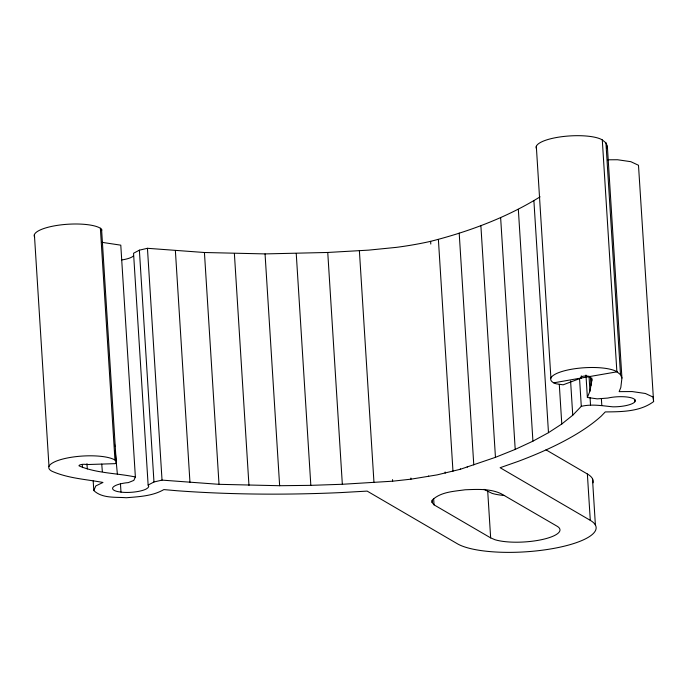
<?xml version="1.0" encoding="UTF-8"?>
<svg xmlns="http://www.w3.org/2000/svg" width="688" height="688" viewBox="0 0 688 688"><rect width="100%" height="100%" fill="white"/><g stroke="black" fill="none" stroke-linecap="round" stroke-linejoin="round"><path stroke-width="1.03" d="M607.108 148.324L607.358 146.234L605.93 142.88L602.292 139.913A34.417 9.426 -3.6 0 0 561.236 136.774A34.417 9.426 -3.6 0 0 536.545 148.789M607.358 146.234L621.935 378.047L620.817 387.464L619.14 391.635L632.126 391.558L645.413 393.493L653.075 397.079L653.6 401.594C639.978 411.811 621.608 411.768 605.268 411.923L601.243 416.102A425.158 116.478 -3.6 0 1 518.081 461.416L500.116 467.711L590.295 520.352A72.455 19.849 -3.6 0 1 552.292 548.671A72.455 19.849 -3.6 0 1 457.331 543.744L367.16 491.103L340.938 492.582A425.158 116.478 -3.6 0 1 177.005 490.742L163.856 489.589C152.538 496.16 139.028 496.65 126.308 497.742C115.438 496.874 102.4 498.654 93.8 490.553L93.19 480.938M432.055 502.429L432.511 499.815C441.137 491.782 454.037 491.395 465.122 489.779C477.111 489.34 490.002 488.454 501.131 493.709L557.332 526.363A36.223 9.924 -3.6 0 1 541.645 539.659A36.223 9.924 -3.6 0 1 494.947 539.71L490.656 537.878L434.051 504.854L432.055 502.429L431.918 500.322M101.876 242.331L120.787 245.169L135.373 476.982L133.825 480.396L128.329 482.615L125.99 482.838A18.112 4.962 -3.6 0 0 117.88 491.628L121.621 492.195A18.112 4.962 -3.6 0 0 146.32 488.944L148.126 487.637L148.746 486.313L148.135 485.066L153.966 481.978L162.033 480.112L219.016 484.326L279.638 485.719L310.83 485.35L342.34 484.275L392.624 481.196L410.968 479.175L437.069 474.892L460.367 469.276L495.455 457.331L515.209 449.393L532.925 441.154L548.482 432.675L561.786 424.014L572.743 415.217L581.291 406.341C591.895 403.83 602.421 405.834 612.974 406.832A18.112 4.962 -3.6 0 0 634.8 401.904L635.299 400.588A18.112 4.962 -3.6 0 0 607.814 398.06L597.193 398.868L587.371 397.458L589.917 391.145L591.947 380.129L591.818 377.987M93.8 490.553L95.821 485.926L102.985 482.451C85.862 479.269 67.837 478.358 51.806 471.16A34.417 9.426 -3.6 0 1 69.617 457.563A34.417 9.426 -3.6 0 1 114.956 460.04A17.209 4.713 -3.6 0 1 115.12 463.652L86.447 464.572A4.162 1.144 -3.6 0 0 81.511 464.503A4.162 1.144 -3.6 0 0 79.034 465.879C96.544 473.387 116.797 473.077 135.373 476.982M148.135 485.066L133.549 253.253L139.38 250.165L147.447 248.299L204.431 252.505L265.052 253.906L327.755 252.462L368.725 250.122L396.383 247.362A128.527 35.208 -3.6 0 0 430.619 241.342C468.846 231.624 506.506 217.64 540.106 196.82M616.998 371.821L581.42 377.97L563.128 384.816L556.016 383.766L553.72 382.838A34.417 9.426 -3.6 0 1 571.539 369.25A34.417 9.426 -3.6 0 1 616.878 371.726L620.516 374.693L621.935 378.047M553.72 382.838L581.42 377.97L581.291 375.829M607.556 159.797L617.54 159.745L630.827 161.68L638.49 165.266L653.6 401.594M484.025 489.349L492.032 493.348A36.223 9.924 -3.6 0 0 504.648 495.515M545.971 449.814L587.371 473.989A72.455 19.849 -3.6 0 1 593.056 482.813M581.42 377.97L580.956 377.566A4.162 1.144 -3.6 0 1 583.433 376.19A4.162 1.144 -3.6 0 1 588.369 376.259L591.095 378.125L591.947 380.129M114.586 444.371L114.793 446.512M115.188 450.786L117.39 474.29M101.755 464.108L102.34 471.607M634.749 399.539L634.886 401.68M605.93 142.88L620.516 374.693M602.292 139.913L616.878 371.726M601.389 398.834L601.794 405.241M590.063 397.69L590.528 405.163M585.961 375.02L587.371 397.458M592.48 478.685L595.395 525.047M587.371 473.989L590.295 520.352M579.545 378.572L581.291 406.341M570.593 381.032L572.743 415.217M559.301 384.489L561.786 424.014M536.322 146.312L550.907 378.125M533.905 200.862L548.482 432.675M518.339 209.341L532.925 441.154M500.632 217.571L515.209 449.393M480.869 225.518L495.455 457.331M487.732 491.516L490.656 537.878M459.197 233.112L473.783 464.925M467.272 466.636L467.307 467.152M460.332 468.76L460.367 469.276M438.394 239.467L452.979 471.28M430.619 241.342L430.791 244.051M445.127 471.985L445.205 473.155M433.646 498.533L434.051 504.854M428.59 475.958L428.624 476.474M410.899 478.014L410.968 479.175M392.521 479.631L392.624 481.196M359.385 250.673L373.971 482.486M327.755 252.462L342.34 484.275M296.244 253.537L310.83 485.35M265.052 253.906L279.638 485.719M234.384 253.562L248.961 485.375M204.431 252.505L219.016 484.326M175.388 250.75L189.974 482.563M147.447 248.299L162.033 480.112M139.38 250.165L153.966 481.978M120.452 483.552L120.985 492.101M101.583 229.345L116.169 461.158M34.624 237.102A34.417 9.426 -3.6 0 1 59.314 225.088A34.417 9.426 -3.6 0 1 100.371 228.227L114.956 460.04M86.955 463.583L87.29 468.924M82.268 464.409L82.474 467.616M34.4 234.625L48.986 466.438M590.416 377.084L590.932 385.633M589.048 376.164L589.917 391.145M100.371 228.227A17.209 4.713 -3.6 0 1 101.643 230.575M133.549 255.824A18.112 4.962 -3.6 0 1 121.664 259.961"/></g></svg>
